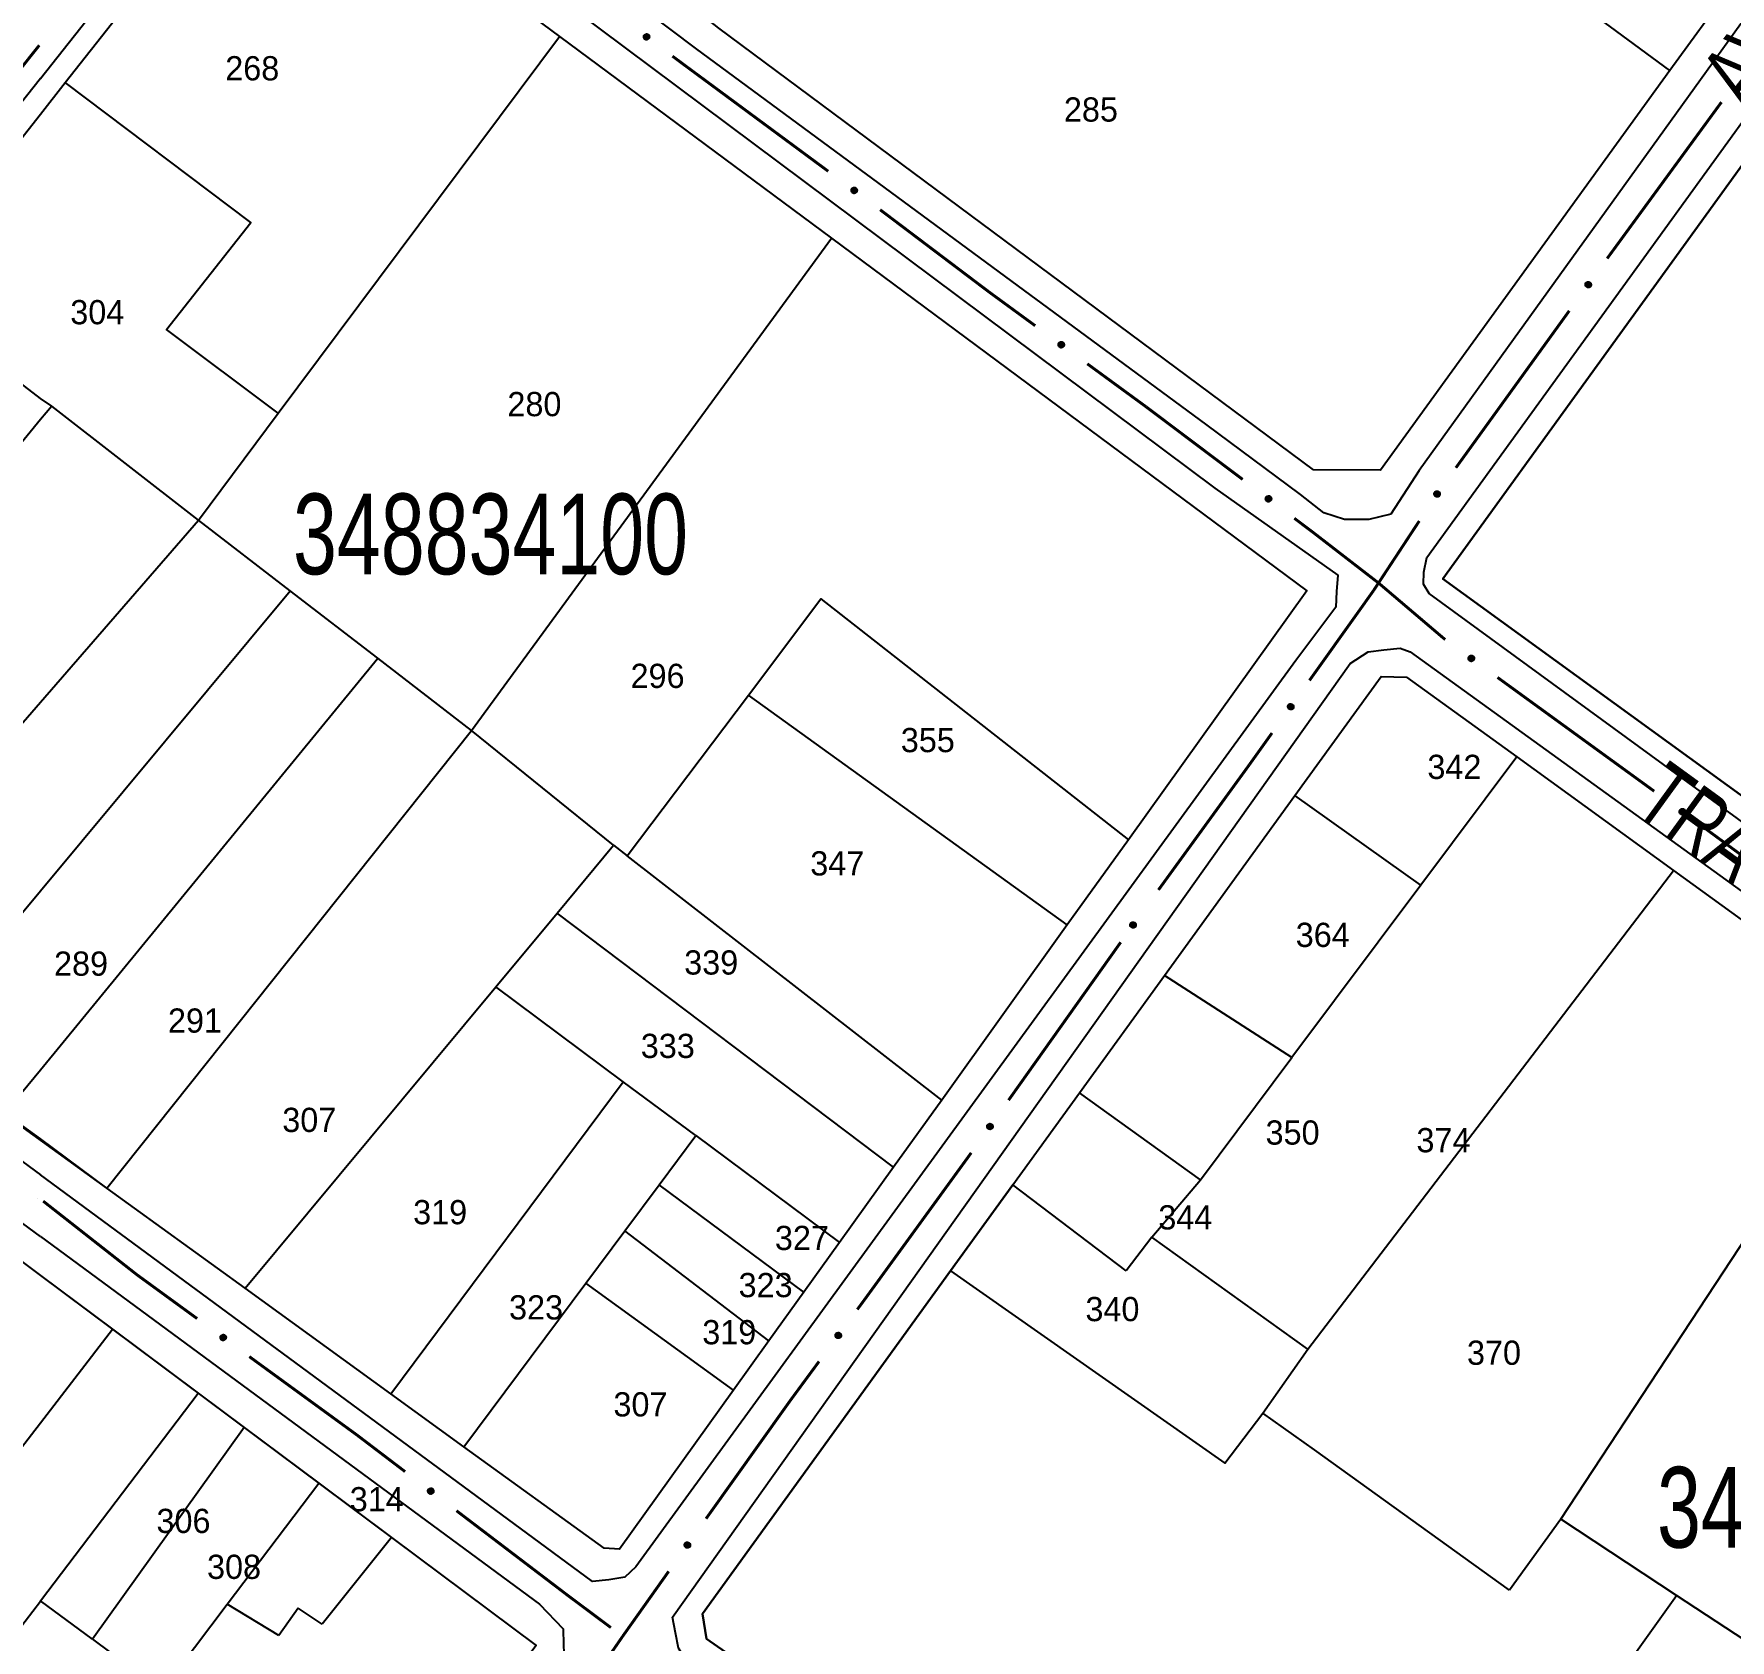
# Model space of a CAD drawing. Extents: x 199577 to 200882, y 4838726 to 4840156.
# Drawn here: x 199999.6 to 200104.7, y 4839317.2 to 4839416.7 of the extents above; entities that cross this region are included whole.
import ezdxf
from ezdxf.enums import TextEntityAlignment as Align

# ---------------------------------------------------------------- set-up
doc = ezdxf.new("R2010")
doc.units = 0
doc.header["$LTSCALE"] = 1.5
doc.header["$MEASUREMENT"] = 0
for name, color, linetype in [('CD_MALHA_LOTES', 7, 'CONTINUOUS'), ('CD_TXT_QUADRA', 2, 'CONTINUOUS'), ('RU-QUADRA', 210, 'CONTINUOUS'), ('SV-EIXO-RUA-PAV', 20, 'CONTINUOUS'), ('SV-RUA-PAVIM', 7, 'CONTINUOUS'), ('SV-TXT-RUA-PAV', 7, 'CONTINUOUS'), ('Th_NmrPorta', 1, 'CONTINUOUS')]:
    doc.layers.add(name, color=color, linetype=linetype)
doc.styles.add('ARIAL', font='ARIAL.SHX')

msp = doc.modelspace()

# ---------------------------------------------------------------- linework, layer by layer
at = {"layer": 'CD_MALHA_LOTES', "linetype": 'Continuous', "flags": 128}
for points in [[(200001.54, 4839413.67), (200014.25, 4839429.81), (200032.17, 4839416.53)], [(200100.96, 4839414.42), (200089.53, 4839422.85)], [(200104.68, 4839419.56), (200100.96, 4839414.42)], [(200014.74, 4839393.18), (200032.17, 4839416.53)], [(200032.17, 4839416.53), (200049.01, 4839404.03)], [(200100.96, 4839414.42), (200083.02, 4839389.66), (200078.88, 4839389.68), (200042.03, 4839417.05)], [(200000, 4839411.71), (200001.54, 4839413.67)], [(200014.74, 4839393.18), (200007.82, 4839398.36), (200013.03, 4839404.99), (200001.54, 4839413.67)], [(199991.36, 4839400.74), (200000, 4839411.71)], [(200106.02, 4839409.36), (200086.89, 4839382.92), (200156.07, 4839332.71)], [(200026.71, 4839373.53), (200049.01, 4839404.03)], [(200049.01, 4839404.03), (200078.47, 4839382.18), (200067.41, 4839366.75)], [(200000, 4839394.09), (199991.36, 4839400.74)], [(200000.7, 4839393.61), (200000, 4839394.09)], [(200000.7, 4839393.61), (200000, 4839392.79)], [(200009.79, 4839386.55), (200000.7, 4839393.61)], [(200009.79, 4839386.55), (200014.74, 4839393.18)], [(200000, 4839392.79), (199996.69, 4839388.74)], [(200000, 4839375.27), (200009.79, 4839386.55)], [(200015.47, 4839382.18), (200009.79, 4839386.55)], [(200000, 4839363.58), (200015.47, 4839382.18)], [(200020.91, 4839378), (200015.47, 4839382.18)], [(200043.87, 4839375.72), (200048.35, 4839381.67), (200067.41, 4839366.75)], [(200000, 4839352.49), (200020.91, 4839378)], [(200026.71, 4839373.53), (200020.91, 4839378)], [(200077.72, 4839369.49), (200083.06, 4839376.87), (200084.64, 4839376.83), (200091.47, 4839371.88)], [(199985.54, 4839358.61), (200000, 4839375.27)], [(200036.36, 4839365.75), (200043.87, 4839375.72)], [(200063.62, 4839361.47), (200043.87, 4839375.72)], [(200004.11, 4839345.16), (200026.71, 4839373.53)], [(200035.51, 4839366.41), (200026.71, 4839373.53)], [(200091.47, 4839371.88), (200085.53, 4839363.94)], [(200091.47, 4839371.88), (200101.18, 4839364.85)], [(200069.64, 4839358.33), (200077.72, 4839369.49)], [(200085.53, 4839363.94), (200077.72, 4839369.49)], [(200032.01, 4839362.2), (200035.51, 4839366.41)], [(200035.51, 4839366.41), (200036.36, 4839365.75)], [(200067.41, 4839366.75), (200063.62, 4839361.47)], [(200055.84, 4839350.62), (200036.36, 4839365.75)], [(200078.52, 4839335.18), (200101.18, 4839364.85)], [(200101.18, 4839364.85), (200114.35, 4839355.31)], [(200085.53, 4839363.94), (200077.54, 4839353.25)], [(199991.98, 4839353.94), (200000, 4839363.58)], [(200028.21, 4839357.63), (200032.01, 4839362.2)], [(200052.86, 4839346.47), (200032.01, 4839362.2)], [(200063.62, 4839361.47), (200055.84, 4839350.62)], [(200012.68, 4839338.96), (200028.21, 4839357.63)], [(200036.11, 4839351.75), (200028.21, 4839357.63)], [(200064.38, 4839351.06), (200069.64, 4839358.33)], [(200077.54, 4839353.25), (200069.64, 4839358.33)], [(200094.19, 4839324.65), (200114.35, 4839355.31)], [(200071.87, 4839345.68), (200077.54, 4839353.25)], [(199997.76, 4839349.76), (200000, 4839352.49)], [(200021.72, 4839332.41), (200036.11, 4839351.75)], [(200040.6, 4839348.42), (200036.11, 4839351.75)], [(200055.84, 4839350.62), (200052.86, 4839346.47)], [(200060.25, 4839345.37), (200064.38, 4839351.06)], [(200071.87, 4839345.68), (200064.38, 4839351.06)], [(200004.11, 4839345.16), (199997.76, 4839349.76)], [(200038.33, 4839345.37), (200040.6, 4839348.42)], [(200040.6, 4839348.42), (200049.5, 4839341.79)], [(200052.86, 4839346.47), (200049.5, 4839341.79)], [(200012.68, 4839338.96), (200004.11, 4839345.16)], [(200036.21, 4839342.52), (200038.33, 4839345.37)], [(200047.3, 4839338.72), (200038.33, 4839345.37)], [(200060.25, 4839345.37), (200056.39, 4839340.04)], [(200067.26, 4839340.05), (200060.25, 4839345.37)], [(200068.86, 4839342.13), (200071.87, 4839345.68)], [(200033.8, 4839339.28), (200036.21, 4839342.52)], [(200045.13, 4839335.7), (200036.21, 4839342.52)], [(200049.5, 4839341.79), (200047.3, 4839338.72)], [(200068.86, 4839342.13), (200067.26, 4839340.05)], [(200078.52, 4839335.18), (200068.86, 4839342.13)], [(199997.77, 4839341.43), (200000, 4839339.76)], [(200000, 4839339.76), (200004.47, 4839336.43)], [(200056.39, 4839340.04), (200041.01, 4839318.78), (200041.26, 4839317.24), (200060.37, 4839303.93)], [(200056.39, 4839340.04), (200073.38, 4839328.12), (200075.74, 4839331.23)], [(200021.72, 4839332.41), (200012.68, 4839338.96)], [(200026.24, 4839329.14), (200033.8, 4839339.28)], [(200042.95, 4839332.65), (200033.8, 4839339.28)], [(200047.3, 4839338.72), (200045.13, 4839335.7)], [(200000, 4839330.63), (200004.47, 4839336.43)], [(200004.47, 4839336.43), (200009.78, 4839332.46)], [(200045.13, 4839335.7), (200042.95, 4839332.65)], [(200075.74, 4839331.23), (200078.52, 4839335.18)], [(200000.013318, 4839319.59754), (200009.78, 4839332.46)], [(200009.78, 4839332.46), (200012.63, 4839330.33)], [(200026.24, 4839329.14), (200021.72, 4839332.41)], [(200042.95, 4839332.65), (200035.88, 4839322.79), (200034.92, 4839322.85), (200026.24, 4839329.14)], [(200078.93, 4839328.94), (200075.74, 4839331.23)], [(199983.16, 4839308.78), (200000, 4839330.63)], [(200012.63, 4839330.33), (200003.22, 4839317.22)], [(200012.63, 4839330.33), (200017.25, 4839326.88)], [(200091.02, 4839320.26), (200078.93, 4839328.94)], [(200011.57, 4839319.38), (200017.25, 4839326.88)], [(200017.25, 4839326.88), (200021.75, 4839323.52)], [(200094.19, 4839324.65), (200091.02, 4839320.26)], [(200101.37, 4839319.93), (200094.19, 4839324.65)], [(200021.75, 4839323.52), (200017.45, 4839318.14)], [(200021.75, 4839323.52), (200030.71, 4839316.83)], [(199998.11, 4839317.1), (200000, 4839319.58)], [(200003.22, 4839317.22), (200000.013318, 4839319.59754)], [(200080.12, 4839290.18), (200101.37, 4839319.93)], [(200108.07, 4839315.53), (200101.37, 4839319.93)], [(200007.52, 4839314.02), (200011.57, 4839319.38)], [(200014.78, 4839317.44), (200011.57, 4839319.38)], [(200015.96, 4839319.14), (200014.78, 4839317.44)], [(200017.45, 4839318.14), (200015.96, 4839319.14)], [(200003.22, 4839317.22), (200007.52, 4839314.02)]]:
    msp.add_lwpolyline(points, dxfattribs=at)
at = {"layer": 'CD_MALHA_LOTES', "linetype": 'Continuous'}
msp.add_lwpolyline([(200000, 4839319.58), (200000.013318, 4839319.59754)], dxfattribs=at)
at = {"layer": 'RU-QUADRA', "linetype": 'Continuous', "flags": 128}
for points in [[(200019.82, 4839434.53), (200039.23, 4839459.92), (200059.47, 4839486.59), (200070.9, 4839477.96), (200081.94, 4839469.46), (200086.06, 4839466.82), (200093.82, 4839461.12), (200100.61, 4839456.12), (200109.57, 4839449.54), (200115.17, 4839445.42), (200119.38, 4839442.33), (200119.69, 4839440.29), (200117.01, 4839436.59), (200113.96, 4839432.38), (200111.33, 4839428.75), (200107.84, 4839423.93), (200104.68, 4839419.56), (200100.96, 4839414.42), (200083.02, 4839389.66), (200078.88, 4839389.68), (200042.03, 4839417.05)], [(200000, 4839348.21), (199969.61, 4839370.15), (199969.46, 4839372.91), (200000, 4839411.71), (200001.54, 4839413.67), (200014.25, 4839429.81), (200032.17, 4839416.53), (200049.01, 4839404.03), (200078.47, 4839382.18), (200067.41, 4839366.75), (200063.62, 4839361.47), (200055.84, 4839350.62), (200052.86, 4839346.47), (200049.5, 4839341.79), (200047.3, 4839338.72), (200045.13, 4839335.7), (200042.95, 4839332.65), (200035.88, 4839322.79), (200034.92, 4839322.85), (200026.24, 4839329.14), (200021.72, 4839332.41), (200012.68, 4839338.96), (200004.11, 4839345.16)]]:
    msp.add_lwpolyline(points, close=True, dxfattribs=at)
for points in [[(200156.07, 4839332.71), (200086.89, 4839382.92), (200106.02, 4839409.36)], [(200104.93, 4839272.9), (200101.04, 4839275.61), (200090.68, 4839282.82), (200086.59, 4839285.68), (200080.12, 4839290.18), (200073.71, 4839294.65), (200060.37, 4839303.93), (200041.26, 4839317.24), (200041.01, 4839318.78), (200056.39, 4839340.04), (200060.25, 4839345.37), (200064.38, 4839351.06), (200069.64, 4839358.33), (200077.72, 4839369.49), (200083.06, 4839376.87), (200084.64, 4839376.83), (200091.47, 4839371.88), (200101.18, 4839364.85), (200114.35, 4839355.31)], [(199997.77, 4839341.43), (200000, 4839339.76), (200030.71, 4839316.83), (200000, 4839276.29), (199999.35, 4839275.44)]]:
    msp.add_lwpolyline(points, dxfattribs=at)
at = {"layer": 'SV-EIXO-RUA-PAV'}
for points in [[(200037.503961, 4839416.671139), (200037.552239, 4839416.678964), (200037.595332, 4839416.675818), (200037.630519, 4839416.662849), (200037.658624, 4839416.643281), (200037.685122, 4839416.620024), (200037.706664, 4839416.590681), (200037.72336, 4839416.552818), (200037.73155, 4839416.504444), (200037.725426, 4839416.460511), (200037.714557, 4839416.425334), (200037.69584, 4839416.394853), (200037.672815, 4839416.36949), (200037.641596, 4839416.348121), (200037.60306, 4839416.331576), (200037.554218, 4839416.324518), (200037.511992, 4839416.327892), (200037.478287, 4839416.34133), (200037.447763, 4839416.360341), (200037.420995, 4839416.384409), (200037.400015, 4839416.413334), (200037.383427, 4839416.452164), (200037.377099, 4839416.500463), (200037.379983, 4839416.542617), (200037.392944, 4839416.576501), (200037.412337, 4839416.606131), (200037.435341, 4839416.632992), (200037.463935, 4839416.655875), (200037.503961, 4839416.671139)], [(200050.368112, 4839407.157776), (200050.41637, 4839407.165728), (200050.459471, 4839407.162695), (200050.494692, 4839407.149819), (200050.522848, 4839407.130325), (200050.549407, 4839407.107137), (200050.571026, 4839407.077851), (200050.587821, 4839407.040032), (200050.596138, 4839406.991679), (200050.590129, 4839406.94773), (200050.579353, 4839406.912525), (200050.560716, 4839406.881995), (200050.537758, 4839406.856572), (200050.506595, 4839406.835121), (200050.468103, 4839406.818475), (200050.41928, 4839406.811288), (200050.377045, 4839406.814552), (200050.343305, 4839406.827901), (200050.312731, 4839406.846831), (200050.2859, 4839406.870829), (200050.264844, 4839406.899699), (200050.248154, 4839406.938485), (200050.241699, 4839406.986767), (200050.244473, 4839407.028929), (200050.257345, 4839407.062847), (200050.27666, 4839407.092528), (200050.299593, 4839407.119449), (200050.328127, 4839407.142407), (200050.368112, 4839407.157776)], [(200096.065161, 4839401.201325), (200096.073636, 4839401.153156), (200096.07107, 4839401.110025), (200096.058576, 4839401.074667), (200096.039388, 4839401.046301), (200096.01649, 4839401.019492), (200095.98744, 4839400.997557), (200095.949805, 4839400.980353), (200095.901545, 4839400.971513), (200095.857534, 4839400.977045), (200095.822214, 4839400.98744), (200095.791484, 4839401.005745), (200095.765813, 4839401.028426), (200095.744026, 4839401.059355), (200095.726964, 4839401.097664), (200095.719249, 4839401.146407), (200095.722054, 4839401.188674), (200095.735037, 4839401.222557), (200095.753635, 4839401.253334), (200095.777341, 4839401.280424), (200095.805981, 4839401.301791), (200095.844584, 4839401.318901), (200095.892793, 4839401.325878), (200095.934982, 4839401.323561), (200095.969038, 4839401.311057), (200095.998927, 4839401.292065), (200096.026095, 4839401.269425), (200096.04936, 4839401.241141), (200096.065161, 4839401.201325)], [(200063.19504, 4839397.595382), (200063.243258, 4839397.60357), (200063.286373, 4839397.600747), (200063.321656, 4839397.588043), (200063.349907, 4839397.568686), (200063.376579, 4839397.545628), (200063.398341, 4839397.516448), (200063.41532, 4839397.478711), (200063.423873, 4839397.4304), (200063.418078, 4839397.386422), (200063.407474, 4839397.351165), (200063.388986, 4839397.320544), (200063.366152, 4839397.295009), (200063.335094, 4839397.273407), (200063.296684, 4839397.256573), (200063.247896, 4839397.249148), (200063.205646, 4839397.252206), (200063.171841, 4839397.265391), (200063.141175, 4839397.284172), (200063.114227, 4839397.308038), (200063.093031, 4839397.336805), (200063.076152, 4839397.375509), (200063.069462, 4839397.42376), (200063.07203, 4839397.465934), (200063.084736, 4839397.499915), (200063.103906, 4839397.529689), (200063.126708, 4839397.556722), (200063.15513, 4839397.579819), (200063.19504, 4839397.595382)], [(200076.036472, 4839388.048975), (200076.084797, 4839388.05651), (200076.12787, 4839388.053104), (200076.162978, 4839388.039923), (200076.190964, 4839388.020186), (200076.217322, 4839387.996769), (200076.238687, 4839387.967297), (200076.255154, 4839387.929334), (200076.263052, 4839387.880911), (200076.256663, 4839387.837016), (200076.245582, 4839387.801906), (200076.226682, 4839387.771538), (200076.203505, 4839387.746314), (200076.172157, 4839387.725134), (200076.133523, 4839387.708822), (200076.084639, 4839387.702058), (200076.042434, 4839387.705686), (200076.008811, 4839387.719327), (200075.978402, 4839387.738522), (200075.951779, 4839387.762751), (200075.930974, 4839387.791802), (200075.91462, 4839387.830731), (200075.908583, 4839387.879067), (200075.911722, 4839387.921203), (200075.924887, 4839387.955008), (200075.944458, 4839387.984521), (200075.967624, 4839388.011243), (200075.996355, 4839388.033953), (200076.036472, 4839388.048975)], [(200086.698677, 4839388.235351), (200086.709257, 4839388.1876), (200086.708586, 4839388.144398), (200086.697656, 4839388.108526), (200086.679731, 4839388.079345), (200086.658031, 4839388.051558), (200086.629971, 4839388.028369), (200086.593128, 4839388.00953), (200086.545302, 4839387.99858), (200086.50109, 4839388.002176), (200086.465348, 4839388.011011), (200086.433845, 4839388.02795), (200086.407203, 4839388.049483), (200086.38408, 4839388.079426), (200086.365354, 4839388.11695), (200086.355507, 4839388.165307), (200086.356455, 4839388.207657), (200086.367939, 4839388.242076), (200086.385169, 4839388.27364), (200086.407663, 4839388.301744), (200086.435338, 4839388.324348), (200086.473152, 4839388.343134), (200086.52101, 4839388.352221), (200086.563259, 4839388.351757), (200086.597831, 4839388.34076), (200086.628524, 4839388.323097), (200086.65666, 4839388.301671), (200086.681144, 4839388.274435), (200086.698677, 4839388.235351)], [(200088.602955, 4839378.158461), (200088.651146, 4839378.166807), (200088.69427, 4839378.164126), (200088.729595, 4839378.151538), (200088.757909, 4839378.132274), (200088.784657, 4839378.109304), (200088.806514, 4839378.080196), (200088.823618, 4839378.042516), (200088.83233, 4839377.994232), (200088.82668, 4839377.950236), (200088.816191, 4839377.914944), (200088.797804, 4839377.884262), (200088.775055, 4839377.858652), (200088.744068, 4839377.836948), (200088.705713, 4839377.819988), (200088.65695, 4839377.812403), (200088.61469, 4839377.815321), (200088.580842, 4839377.828394), (200088.550115, 4839377.847075), (200088.523089, 4839377.870852), (200088.501797, 4839377.899549), (200088.484791, 4839377.938198), (200088.477942, 4839377.986426), (200088.480372, 4839378.028608), (200088.492966, 4839378.062631), (200088.512038, 4839378.092468), (200088.534751, 4839378.119576), (200088.563096, 4839378.142766), (200088.602955, 4839378.158461)], [(200077.636307, 4839375.047644), (200077.645069, 4839374.999526), (200077.642759, 4839374.95638), (200077.630475, 4839374.920949), (200077.611457, 4839374.892469), (200077.588718, 4839374.865525), (200077.559799, 4839374.843417), (200077.522267, 4839374.82599), (200077.47406, 4839374.816863), (200077.430017, 4839374.822133), (200077.394636, 4839374.832318), (200077.363797, 4839374.850439), (200077.337992, 4839374.872968), (200077.316022, 4839374.903766), (200077.298732, 4839374.941974), (200077.290727, 4839374.990669), (200077.293281, 4839375.032953), (200077.306063, 4839375.066912), (200077.324477, 4839375.0978), (200077.348022, 4839375.12503), (200077.376534, 4839375.146567), (200077.415034, 4839375.163906), (200077.463202, 4839375.17117), (200077.505404, 4839375.169104), (200077.539533, 4839375.156803), (200077.569534, 4839375.137989), (200077.596836, 4839375.11551), (200077.62027, 4839375.087366), (200077.636307, 4839375.047644)], [(200101.679564, 4839368.663833), (200101.727808, 4839368.671862), (200101.770914, 4839368.668898), (200101.806155, 4839368.656077), (200101.834342, 4839368.636628), (200101.860938, 4839368.613482), (200101.882604, 4839368.584231), (200101.899459, 4839368.546439), (200101.907853, 4839368.498099), (200101.901914, 4839368.454141), (200101.891193, 4839368.418918), (200101.872605, 4839368.388359), (200101.849687, 4839368.362899), (200101.818558, 4839368.341399), (200101.780093, 4839368.324692), (200101.731281, 4839368.317427), (200101.689041, 4839368.320624), (200101.65528, 4839368.333919), (200101.624676, 4839368.352801), (200101.597807, 4839368.376757), (200101.576705, 4839368.405593), (200101.559953, 4839368.444352), (200101.553422, 4839368.492624), (200101.556129, 4839368.53479), (200101.568947, 4839368.568729), (200101.588215, 4839368.59844), (200101.611105, 4839368.625398), (200101.639603, 4839368.648401), (200101.679564, 4839368.663833)], [(200067.862941, 4839361.523415), (200067.871798, 4839361.475315), (200067.869574, 4839361.432164), (200067.857361, 4839361.396708), (200067.838398, 4839361.368191), (200067.815713, 4839361.341202), (200067.786838, 4839361.319037), (200067.749341, 4839361.301535), (200067.701152, 4839361.292312), (200067.657099, 4839361.297496), (200067.621697, 4839361.30761), (200067.590823, 4839361.32567), (200067.564973, 4839361.348147), (200067.542942, 4839361.378902), (200067.525576, 4839361.417075), (200067.517475, 4839361.465755), (200067.519945, 4839361.508044), (200067.532659, 4839361.542028), (200067.551013, 4839361.572952), (200067.574503, 4839361.600229), (200067.602972, 4839361.621823), (200067.641438, 4839361.639238), (200067.689591, 4839361.646597), (200067.731797, 4839361.644615), (200067.765951, 4839361.632382), (200067.795989, 4839361.613627), (200067.823336, 4839361.591203), (200067.846825, 4839361.563105), (200067.862941, 4839361.523415)], [(200058.996672, 4839349.03755), (200059.005529, 4839348.98945), (200059.003305, 4839348.9463), (200058.991092, 4839348.910844), (200058.972129, 4839348.882327), (200058.949444, 4839348.855337), (200058.920569, 4839348.833172), (200058.883072, 4839348.815671), (200058.834883, 4839348.806447), (200058.79083, 4839348.811631), (200058.755428, 4839348.821745), (200058.724554, 4839348.839806), (200058.698704, 4839348.862283), (200058.676673, 4839348.893038), (200058.659307, 4839348.931211), (200058.651206, 4839348.97989), (200058.653676, 4839349.022179), (200058.66639, 4839349.056163), (200058.684744, 4839349.087087), (200058.708234, 4839349.114364), (200058.736703, 4839349.135958), (200058.775169, 4839349.153373), (200058.823322, 4839349.160733), (200058.865528, 4839349.15875), (200058.899682, 4839349.146517), (200058.92972, 4839349.127762), (200058.957067, 4839349.105338), (200058.980556, 4839349.07724), (200058.996672, 4839349.03755)], [(200011.273279, 4839336.077117), (200011.321482, 4839336.085388), (200011.364603, 4839336.08264), (200011.399907, 4839336.069997), (200011.428192, 4839336.05069), (200011.454904, 4839336.027678), (200011.476716, 4839335.998536), (200011.493761, 4839335.960829), (200011.502398, 4839335.912532), (200011.49668, 4839335.868545), (200011.486137, 4839335.833269), (200011.467702, 4839335.802616), (200011.444913, 4839335.777041), (200011.413892, 4839335.755385), (200011.375511, 4839335.738485), (200011.326737, 4839335.730975), (200011.284481, 4839335.733959), (200011.250654, 4839335.747085), (200011.219955, 4839335.765813), (200011.192966, 4839335.789633), (200011.171719, 4839335.818363), (200011.154773, 4839335.857037), (200011.147999, 4839335.905276), (200011.150494, 4839335.947454), (200011.163141, 4839335.981457), (200011.18226, 4839336.011265), (200011.205014, 4839336.038338), (200011.233396, 4839336.061484), (200011.273279, 4839336.077117)], [(200049.599499, 4839336.085828), (200049.607533, 4839336.037584), (200049.604573, 4839335.994478), (200049.591757, 4839335.959235), (200049.572311, 4839335.931046), (200049.549168, 4839335.904447), (200049.519919, 4839335.882778), (200049.482129, 4839335.865919), (200049.43379, 4839335.857519), (200049.389831, 4839335.863454), (200049.354608, 4839335.87417), (200049.324046, 4839335.892755), (200049.298584, 4839335.91567), (200049.27708, 4839335.946796), (200049.260368, 4839335.98526), (200049.253099, 4839336.034071), (200049.25629, 4839336.076311), (200049.269582, 4839336.110074), (200049.28846, 4839336.14068), (200049.312413, 4839336.167552), (200049.341247, 4839336.188657), (200049.380004, 4839336.205413), (200049.428275, 4839336.21195), (200049.470441, 4839336.209248), (200049.504381, 4839336.196434), (200049.534095, 4839336.177169), (200049.561055, 4839336.154282), (200049.584062, 4839336.125787), (200049.599499, 4839336.085828)], [(200024.137525, 4839326.560852), (200024.18589, 4839326.568118), (200024.228944, 4839326.564473), (200024.263978, 4839326.551097), (200024.291854, 4839326.531205), (200024.318081, 4839326.507642), (200024.339282, 4839326.478052), (200024.355538, 4839326.439998), (200024.363167, 4839326.391532), (200024.356534, 4839326.347673), (200024.345258, 4839326.312624), (200024.326189, 4839326.282362), (200024.302872, 4839326.257267), (200024.271407, 4839326.236262), (200024.232683, 4839326.220165), (200024.183762, 4839326.213672), (200024.141578, 4839326.217536), (200024.108031, 4839326.231363), (200024.077729, 4839326.250726), (200024.051242, 4839326.275103), (200024.030598, 4839326.304269), (200024.014461, 4839326.343289), (200024.008693, 4839326.391658), (200024.012066, 4839326.433775), (200024.025419, 4839326.467507), (200024.045154, 4839326.496911), (200024.068467, 4839326.523503), (200024.097325, 4839326.546053), (200024.137525, 4839326.560852)], [(200040.254003, 4839323.101805), (200040.262899, 4839323.053712), (200040.26071, 4839323.01056), (200040.248525, 4839322.975094), (200040.229585, 4839322.946562), (200040.206922, 4839322.919554), (200040.178065, 4839322.897366), (200040.140581, 4839322.879834), (200040.092401, 4839322.870572), (200040.048343, 4839322.87572), (200040.012933, 4839322.885806), (200039.982044, 4839322.903842), (200039.956177, 4839322.926298), (200039.93412, 4839322.957035), (200039.916724, 4839322.995194), (200039.908583, 4839323.043867), (200039.91102, 4839323.086158), (200039.923706, 4839323.120152), (200039.942035, 4839323.151091), (200039.965503, 4839323.178387), (200039.993955, 4839323.200004), (200040.032407, 4839323.217449), (200040.080554, 4839323.224848), (200040.122762, 4839323.222899), (200040.156925, 4839323.210694), (200040.186979, 4839323.191963), (200040.214343, 4839323.169561), (200040.237855, 4839323.141482), (200040.254003, 4839323.101805)]]:
    msp.add_lwpolyline(points, close=True, dxfattribs=at)
for points in [[(200037.377099, 4839416.500463), (200037.641596, 4839416.348121)], [(200037.379686, 4839416.519441), (200037.652783, 4839416.360784)], [(200037.379983, 4839416.542617), (200037.672815, 4839416.36949)], [(200037.383427, 4839416.452164), (200037.60306, 4839416.331576)], [(200037.384257, 4839416.475252), (200037.619579, 4839416.341253)], [(200037.388791, 4839416.556872), (200037.681606, 4839416.383568)], [(200037.392944, 4839416.576501), (200037.69584, 4839416.394853)], [(200037.39756, 4839416.431375), (200037.572134, 4839416.3323)], [(200037.400015, 4839416.413334), (200037.554218, 4839416.324518)], [(200037.404469, 4839416.589421), (200037.702228, 4839416.409044)], [(200037.412337, 4839416.606131), (200037.714557, 4839416.425334)], [(200037.414368, 4839416.396794), (200037.527663, 4839416.329638)], [(200037.420995, 4839416.384409), (200037.511992, 4839416.327892)], [(200037.427533, 4839416.618183), (200037.717061, 4839416.44732)], [(200037.435341, 4839416.632992), (200037.725426, 4839416.460511)], [(200037.453351, 4839416.6415), (200037.725071, 4839416.485564)], [(200037.463935, 4839416.655875), (200037.73155, 4839416.504444)], [(200037.483551, 4839416.661562), (200037.723504, 4839416.529222)], [(200037.503961, 4839416.671139), (200037.72336, 4839416.552818)], [(200037.530432, 4839416.674333), (200037.708824, 4839416.575821)], [(200037.552239, 4839416.678964), (200037.706664, 4839416.590681)], [(200037.576812, 4839416.677277), (200037.688198, 4839416.609839)], [(200037.595332, 4839416.675818), (200037.685122, 4839416.620024)], [(200050.241699, 4839406.986767), (200050.506595, 4839406.835121)], [(200050.244236, 4839407.005753), (200050.517749, 4839406.847813)], [(200050.244473, 4839407.028929), (200050.537758, 4839406.856572)], [(200050.248154, 4839406.938485), (200050.468103, 4839406.818475)], [(200050.248924, 4839406.961575), (200050.484596, 4839406.828195)], [(200050.253243, 4839407.043207), (200050.546512, 4839406.870673)], [(200050.257345, 4839407.062847), (200050.560716, 4839406.881995)], [(200050.262342, 4839406.917734), (200050.437175, 4839406.819118)], [(200050.264844, 4839406.899699), (200050.41928, 4839406.811288)], [(200050.268835, 4839407.075797), (200050.567068, 4839406.896203)], [(200050.27666, 4839407.092528), (200050.579353, 4839406.912525)], [(200050.27924, 4839406.883197), (200050.392711, 4839406.816339)], [(200050.2859, 4839406.870829), (200050.377045, 4839406.814552)], [(200050.291824, 4839407.104619), (200050.581799, 4839406.934518)], [(200050.299593, 4839407.119449), (200050.590129, 4839406.94773)], [(200050.31758, 4839407.128004), (200050.589709, 4839406.972783)], [(200050.328127, 4839407.142407), (200050.596138, 4839406.991679)], [(200050.347727, 4839407.148145), (200050.588027, 4839407.016437)], [(200050.368112, 4839407.157776), (200050.587821, 4839407.040032)], [(200050.394575, 4839407.161039), (200050.573225, 4839407.062997)], [(200050.41637, 4839407.165728), (200050.571026, 4839407.077851)], [(200050.440947, 4839407.164105), (200050.55251, 4839407.09696)], [(200050.459471, 4839407.162695), (200050.549407, 4839407.107137)], [(200095.805981, 4839401.301791), (200095.719249, 4839401.146407)], [(200095.777341, 4839401.280424), (200095.722054, 4839401.188674)], [(200095.789636, 4839401.287217), (200095.724011, 4839401.173028)], [(200095.844584, 4839401.318901), (200095.726964, 4839401.097664)], [(200095.823987, 4839401.304489), (200095.727271, 4839401.128597)], [(200095.867681, 4839401.318381), (200095.736862, 4839401.081277)], [(200095.892793, 4839401.325878), (200095.744026, 4839401.059355)], [(200095.911805, 4839401.323547), (200095.756838, 4839401.048339)], [(200095.934982, 4839401.323561), (200095.765813, 4839401.028426)], [(200095.949355, 4839401.314946), (200095.780008, 4839401.019826)], [(200095.969038, 4839401.311057), (200095.791484, 4839401.005745)], [(200095.982112, 4839401.299708), (200095.80576, 4839400.999547)], [(200095.998927, 4839401.292065), (200095.822214, 4839400.98744)], [(200096.011182, 4839401.277033), (200095.844232, 4839400.985232)], [(200096.026095, 4839401.269425), (200095.857534, 4839400.977045)], [(200096.034844, 4839401.251531), (200095.88258, 4839400.977737)], [(200096.04936, 4839401.241141), (200095.901545, 4839400.971513)], [(200096.055311, 4839401.221604), (200095.926213, 4839400.979892)], [(200096.065161, 4839401.201325), (200095.949805, 4839400.980353)], [(200096.068712, 4839401.1749), (200095.97261, 4839400.995198)], [(200096.073636, 4839401.153156), (200095.98744, 4839400.997557)], [(200096.07228, 4839401.128563), (200096.006347, 4839401.016279)], [(200096.07107, 4839401.110025), (200096.01649, 4839401.019492)], [(200063.069462, 4839397.42376), (200063.335094, 4839397.273407)], [(200063.071906, 4839397.442757), (200063.346186, 4839397.286153)], [(200063.07203, 4839397.465934), (200063.366152, 4839397.295009)], [(200063.076152, 4839397.375509), (200063.296684, 4839397.256573)], [(200063.076809, 4839397.398603), (200063.313129, 4839397.266374)], [(200063.080731, 4839397.480255), (200063.374837, 4839397.309153)], [(200063.084736, 4839397.499915), (200063.388986, 4839397.320544)], [(200063.090441, 4839397.354827), (200063.265753, 4839397.257065)], [(200063.093031, 4839397.336805), (200063.247896, 4839397.249148)], [(200063.096164, 4839397.51292), (200063.395268, 4839397.334783)], [(200063.103906, 4839397.529689), (200063.407474, 4839397.351165)], [(200063.119011, 4839397.541855), (200063.409813, 4839397.373169)], [(200063.126708, 4839397.556722), (200063.418078, 4839397.386422)], [(200063.144654, 4839397.565365), (200063.417536, 4839397.411472)], [(200063.15513, 4839397.579819), (200063.423873, 4839397.4304)], [(200063.174702, 4839397.585653), (200063.415641, 4839397.455117)], [(200063.19504, 4839397.595382), (200063.41532, 4839397.478711)], [(200063.221486, 4839397.598775), (200063.400612, 4839397.501605)], [(200063.243258, 4839397.60357), (200063.398341, 4839397.516448)], [(200063.267843, 4839397.602067), (200063.379732, 4839397.535467)], [(200063.286373, 4839397.600747), (200063.376579, 4839397.545628)], [(200063.107507, 4839397.320373), (200063.221303, 4839397.254069)], [(200063.114227, 4839397.308038), (200063.205646, 4839397.252206)], [(200075.908583, 4839387.879067), (200076.172157, 4839387.725134)], [(200075.911285, 4839387.89803), (200076.183421, 4839387.737729)], [(200075.911722, 4839387.921203), (200076.203505, 4839387.746314)], [(200075.920616, 4839387.935405), (200076.21238, 4839387.760339)], [(200075.924887, 4839387.955008), (200076.226682, 4839387.771538)], [(200075.936489, 4839387.967858), (200076.233156, 4839387.785691)], [(200075.944458, 4839387.984521), (200076.245582, 4839387.801906)], [(200075.959726, 4839387.996481), (200076.248219, 4839387.823876)], [(200075.967624, 4839388.011243), (200076.256663, 4839387.837016)], [(200075.985684, 4839388.019642), (200076.256459, 4839387.862071)], [(200075.996355, 4839388.033953), (200076.263052, 4839387.880911)], [(200076.016005, 4839388.039521), (200076.255156, 4839387.905738)], [(200076.036472, 4839388.048975), (200076.255154, 4839387.929334)], [(200076.062962, 4839388.05201), (200076.240757, 4839387.952425)], [(200076.084797, 4839388.05651), (200076.238687, 4839387.967297)], [(200076.109359, 4839388.054674), (200076.220336, 4839387.986566)], [(200076.12787, 4839388.053104), (200076.217322, 4839387.996769)], [(200086.435338, 4839388.324348), (200086.355507, 4839388.165307)], [(200086.407663, 4839388.301744), (200086.356455, 4839388.207657)], [(200086.419647, 4839388.30907), (200086.359096, 4839388.192112)], [(200086.453208, 4839388.327832), (200086.364304, 4839388.147866)], [(200086.473152, 4839388.343134), (200086.365354, 4839388.11695)], [(200086.49625, 4839388.343629), (200086.375961, 4839388.101013)], [(200086.52101, 4839388.352221), (200086.38408, 4839388.079426)], [(200086.540105, 4839388.350726), (200086.397363, 4839388.068983)], [(200086.563259, 4839388.351757), (200086.407203, 4839388.049483)], [(200086.577996, 4839388.343781), (200086.421763, 4839388.041514)], [(200086.597831, 4839388.34076), (200086.433845, 4839388.02795)], [(200086.61139, 4839388.329995), (200086.448379, 4839388.022385)], [(200086.628524, 4839388.323097), (200086.465348, 4839388.011011)], [(200086.641427, 4839388.308617), (200086.487442, 4839388.009771)], [(200086.65666, 4839388.301671), (200086.50109, 4839388.002176)], [(200086.666185, 4839388.284178), (200086.526082, 4839388.003967)], [(200086.681144, 4839388.274435), (200086.545302, 4839387.99858)], [(200086.687946, 4839388.255178), (200086.569579, 4839388.008034)], [(200086.698677, 4839388.235351), (200086.593128, 4839388.00953)], [(200086.703383, 4839388.209107), (200086.61526, 4839388.025361)], [(200086.709257, 4839388.1876), (200086.629971, 4839388.028369)], [(200086.708981, 4839388.162971), (200086.648039, 4839388.047902)], [(200086.708586, 4839388.144398), (200086.658031, 4839388.051558)], [(200075.91462, 4839387.830731), (200076.133523, 4839387.708822)], [(200075.91559, 4839387.853813), (200076.150099, 4839387.718399)], [(200075.928628, 4839387.809857), (200076.102602, 4839387.709732)], [(200075.930974, 4839387.791802), (200076.084639, 4839387.702058)], [(200075.945227, 4839387.775175), (200076.058115, 4839387.707338)], [(200075.951779, 4839387.762751), (200076.042434, 4839387.705686)], [(200088.477942, 4839377.986426), (200088.744068, 4839377.836948)], [(200088.480324, 4839378.005431), (200088.755118, 4839377.84973)], [(200088.480372, 4839378.028608), (200088.775055, 4839377.858652)], [(200088.484791, 4839377.938198), (200088.705713, 4839377.819988)], [(200088.485372, 4839377.961293), (200088.722126, 4839377.829843)], [(200088.489025, 4839378.042958), (200088.783693, 4839377.872825)], [(200088.492966, 4839378.062631), (200088.797804, 4839377.884262)], [(200088.499148, 4839377.917563), (200088.674781, 4839377.820378)], [(200088.501797, 4839377.899549), (200088.65695, 4839377.812403)], [(200088.504351, 4839378.075674), (200088.80404, 4839377.898522)], [(200088.512038, 4839378.092468), (200088.816191, 4839377.914944)], [(200088.516328, 4839377.883165), (200088.630341, 4839377.817236)], [(200088.523089, 4839377.870852), (200088.61469, 4839377.815321)], [(200088.527103, 4839378.104683), (200088.818458, 4839377.936956)], [(200088.534751, 4839378.119576), (200088.82668, 4839377.950236)], [(200088.552668, 4839378.128277), (200088.826055, 4839377.975284)], [(200088.563096, 4839378.142766), (200088.83233, 4839377.994232)], [(200088.582649, 4839378.148664), (200088.824017, 4839378.018922)], [(200088.602955, 4839378.158461), (200088.823618, 4839378.042516)], [(200088.629389, 4839378.161941), (200088.808835, 4839378.06536)], [(200088.651146, 4839378.166807), (200088.806514, 4839378.080196)], [(200088.675736, 4839378.165385), (200088.787843, 4839378.099154)], [(200088.69427, 4839378.164126), (200088.784657, 4839378.109304)], [(200077.376534, 4839375.146567), (200077.290727, 4839374.990669)], [(200077.348022, 4839375.12503), (200077.293281, 4839375.032953)], [(200077.360276, 4839375.131896), (200077.295331, 4839375.017319)], [(200077.415034, 4839375.163906), (200077.298732, 4839374.941974)], [(200077.394524, 4839375.149371), (200077.298856, 4839374.972908)], [(200077.438134, 4839375.163523), (200077.308728, 4839374.925646)], [(200077.463202, 4839375.17117), (200077.316022, 4839374.903766)], [(200077.482227, 4839375.168951), (200077.328899, 4839374.892827)], [(200077.505404, 4839375.169104), (200077.337992, 4839374.872968)], [(200077.519827, 4839375.160574), (200077.352239, 4839374.864452)], [(200077.539533, 4839375.156803), (200077.363797, 4839374.850439)], [(200077.552674, 4839375.145531), (200077.37811, 4839374.844327)], [(200077.569534, 4839375.137989), (200077.394636, 4839374.832318)], [(200077.581878, 4839375.12303), (200077.416667, 4839374.83024)], [(200077.596836, 4839375.11551), (200077.430017, 4839374.822133)], [(200077.605692, 4839375.097669), (200077.455059, 4839374.822974)], [(200077.62027, 4839375.087366), (200077.47406, 4839374.816863)], [(200077.626336, 4839375.067864), (200077.498678, 4839374.825388)], [(200077.636307, 4839375.047644), (200077.522267, 4839374.82599)], [(200077.640015, 4839375.02124), (200077.544984, 4839374.84097)], [(200077.645069, 4839374.999526), (200077.559799, 4839374.843417)], [(200077.643858, 4839374.974925), (200077.578595, 4839374.862252)], [(200077.642759, 4839374.95638), (200077.588718, 4839374.865525)], [(200101.553422, 4839368.492624), (200101.818558, 4839368.341399)], [(200101.555929, 4839368.511614), (200101.829692, 4839368.354108)], [(200101.556129, 4839368.53479), (200101.849687, 4839368.362899)], [(200101.559953, 4839368.444352), (200101.780093, 4839368.324692)], [(200101.560687, 4839368.467444), (200101.796571, 4839368.334438)], [(200101.564877, 4839368.549082), (200101.858419, 4839368.377014)], [(200101.568947, 4839368.568729), (200101.872605, 4839368.388359)], [(200101.574174, 4839368.423624), (200101.749164, 4839368.325285)], [(200101.576705, 4839368.405593), (200101.731281, 4839368.317427)], [(200101.580417, 4839368.581697), (200101.878934, 4839368.402577)], [(200101.588215, 4839368.59844), (200101.891193, 4839368.418918)], [(200101.591127, 4839368.389113), (200101.704704, 4839368.322435)], [(200101.597807, 4839368.376757), (200101.689041, 4839368.320624)], [(200101.603359, 4839368.610556), (200101.893605, 4839368.440915)], [(200101.611105, 4839368.625398), (200101.901914, 4839368.454141)], [(200101.629079, 4839368.633981), (200101.901454, 4839368.479192)], [(200101.639603, 4839368.648401), (200101.907853, 4839368.498099)], [(200101.659194, 4839368.65417), (200101.899703, 4839368.522843)], [(200101.679564, 4839368.663833), (200101.899459, 4839368.546439)], [(200101.706021, 4839368.667139), (200101.884826, 4839368.56938)], [(200101.727808, 4839368.671862), (200101.882604, 4839368.584231)], [(200101.752388, 4839368.670278), (200101.864058, 4839368.603311)], [(200101.770914, 4839368.668898), (200101.860938, 4839368.613482)], [(200067.602972, 4839361.621823), (200067.517475, 4839361.465755)], [(200067.574503, 4839361.600229), (200067.519945, 4839361.508044)], [(200067.586743, 4839361.607119), (200067.522026, 4839361.492414)], [(200067.641438, 4839361.639238), (200067.525576, 4839361.417075)], [(200067.620957, 4839361.624663), (200067.525639, 4839361.448009)], [(200067.664539, 4839361.638901), (200067.535604, 4839361.400767)], [(200067.689591, 4839361.646597), (200067.542942, 4839361.378902)], [(200067.708621, 4839361.644417), (200067.55584, 4839361.367988)], [(200067.731797, 4839361.644615), (200067.564973, 4839361.348147)], [(200067.746237, 4839361.636114), (200067.579237, 4839361.33966)], [(200067.765951, 4839361.632382), (200067.590823, 4839361.32567)], [(200067.779114, 4839361.621136), (200067.605148, 4839361.319587)], [(200067.795989, 4839361.613627), (200067.621697, 4839361.30761)], [(200067.808363, 4839361.598693), (200067.643732, 4839361.305576)], [(200067.823336, 4839361.591203), (200067.657099, 4839361.297496)], [(200067.832227, 4839361.573379), (200067.682139, 4839361.298386)], [(200067.846825, 4839361.563105), (200067.701152, 4839361.292312)], [(200067.85293, 4839361.543615), (200067.725753, 4839361.300886)], [(200067.862941, 4839361.523415), (200067.749341, 4839361.301535)], [(200067.866701, 4839361.497018), (200067.772028, 4839361.31656)], [(200067.871798, 4839361.475315), (200067.786838, 4839361.319037)], [(200067.870636, 4839361.450711), (200067.805597, 4839361.337908)], [(200067.869574, 4839361.432164), (200067.815713, 4839361.341202)], [(200058.736703, 4839349.135958), (200058.651206, 4839348.97989)], [(200058.708234, 4839349.114364), (200058.653676, 4839349.022179)], [(200058.720474, 4839349.121255), (200058.655757, 4839349.006549)], [(200058.775169, 4839349.153373), (200058.659307, 4839348.931211)], [(200058.754688, 4839349.138798), (200058.65937, 4839348.962145)], [(200058.79827, 4839349.153036), (200058.669335, 4839348.914903)], [(200058.823322, 4839349.160733), (200058.676673, 4839348.893038)], [(200058.842352, 4839349.158552), (200058.689571, 4839348.882124)], [(200058.865528, 4839349.15875), (200058.698704, 4839348.862283)], [(200058.879968, 4839349.150249), (200058.712968, 4839348.853795)], [(200058.899682, 4839349.146517), (200058.724554, 4839348.839806)], [(200058.912845, 4839349.135271), (200058.738879, 4839348.833722)], [(200058.92972, 4839349.127762), (200058.755428, 4839348.821745)], [(200058.942094, 4839349.112828), (200058.777463, 4839348.819711)], [(200058.957067, 4839349.105338), (200058.79083, 4839348.811631)], [(200058.965958, 4839349.087514), (200058.81587, 4839348.812521)], [(200058.980556, 4839349.07724), (200058.834883, 4839348.806447)], [(200058.986661, 4839349.057751), (200058.859484, 4839348.815022)], [(200058.996672, 4839349.03755), (200058.883072, 4839348.815671)], [(200059.000432, 4839349.011154), (200058.905759, 4839348.830695)], [(200059.005529, 4839348.98945), (200058.920569, 4839348.833172)], [(200059.004367, 4839348.964847), (200058.939328, 4839348.852044)], [(200059.003305, 4839348.9463), (200058.949444, 4839348.855337)], [(200011.147999, 4839335.905276), (200011.413892, 4839335.755385)], [(200011.150411, 4839335.924278), (200011.424962, 4839335.76815)], [(200011.150494, 4839335.947454), (200011.444913, 4839335.777041)], [(200011.154773, 4839335.857037), (200011.375511, 4839335.738485)], [(200011.15539, 4839335.880132), (200011.39194, 4839335.748314)], [(200011.15917, 4839335.961791), (200011.453573, 4839335.7912)], [(200011.163141, 4839335.981457), (200011.467702, 4839335.802616)], [(200011.169098, 4839335.83638), (200011.34458, 4839335.738923)], [(200011.171719, 4839335.818363), (200011.326737, 4839335.730975)], [(200011.174546, 4839335.994483), (200011.47396, 4839335.816866)], [(200011.18226, 4839336.011265), (200011.486137, 4839335.833269)], [(200011.186225, 4839335.801956), (200011.300135, 4839335.73585)], [(200011.192966, 4839335.789633), (200011.284481, 4839335.733959)], [(200011.197343, 4839336.023457), (200011.488438, 4839335.855277)], [(200011.205014, 4839336.038338), (200011.49668, 4839335.868545)], [(200011.222945, 4839336.047011), (200011.496094, 4839335.893594)], [(200011.233396, 4839336.061484), (200011.502398, 4839335.912532)], [(200011.252958, 4839336.067352), (200011.494124, 4839335.937235)], [(200011.273279, 4839336.077117), (200011.493761, 4839335.960829)], [(200011.299719, 4839336.080555), (200011.479014, 4839335.983697)], [(200011.321482, 4839336.085388), (200011.476716, 4839335.998536)], [(200011.34607, 4839336.083928), (200011.458074, 4839336.017522)], [(200011.364603, 4839336.08264), (200011.454904, 4839336.027678)], [(200049.341247, 4839336.188657), (200049.253099, 4839336.034071)], [(200049.312413, 4839336.167552), (200049.25629, 4839336.076311)], [(200049.324769, 4839336.174233), (200049.258104, 4839336.060648)], [(200049.380004, 4839336.205413), (200049.260368, 4839335.98526)], [(200049.359277, 4839336.19119), (200049.260958, 4839336.016189)], [(200049.403095, 4839336.204683), (200049.270117, 4839335.968783)], [(200049.428275, 4839336.21195), (200049.27708, 4839335.946796)], [(200049.447265, 4839336.209445), (200049.28979, 4839335.935664)], [(200049.470441, 4839336.209248), (200049.298584, 4839335.91567)], [(200049.484735, 4839336.200502), (200049.3127, 4839335.90694)], [(200049.504381, 4839336.196434), (200049.324046, 4839335.892755)], [(200049.517351, 4839336.184965), (200049.338265, 4839335.886428)], [(200049.534095, 4839336.177169), (200049.354608, 4839335.87417)], [(200049.546212, 4839336.162026), (200049.376604, 4839335.871761)], [(200049.561055, 4839336.154282), (200049.389831, 4839335.863454)], [(200049.569641, 4839336.136309), (200049.414883, 4839335.863917)], [(200049.584062, 4839336.125787), (200049.43379, 4839335.857519)], [(200049.589834, 4839336.106196), (200049.458534, 4839335.865673)], [(200049.599499, 4839336.085828), (200049.482129, 4839335.865919)], [(200049.602807, 4839336.059371), (200049.505069, 4839335.880554)], [(200049.607533, 4839336.037584), (200049.519919, 4839335.882778)], [(200049.605952, 4839336.013004), (200049.538997, 4839335.901327)], [(200049.604573, 4839335.994478), (200049.549168, 4839335.904447)], [(200024.008693, 4839326.391658), (200024.271407, 4839326.236262)], [(200024.0115, 4839326.410605), (200024.282741, 4839326.248794)], [(200024.012066, 4839326.433775), (200024.302872, 4839326.257267)], [(200024.014461, 4839326.343289), (200024.232683, 4839326.220165)], [(200024.015559, 4839326.366365), (200024.249313, 4839326.229649)], [(200024.021039, 4839326.447928), (200024.311825, 4839326.271243)], [(200024.025419, 4839326.467507), (200024.326189, 4839326.282362)], [(200024.028353, 4839326.322338), (200024.201768, 4839326.221247)], [(200024.030598, 4839326.304269), (200024.183762, 4839326.213672)], [(200024.037093, 4839326.480293), (200024.332742, 4839326.296478)], [(200024.044759, 4839326.287564), (200024.157268, 4839326.2191)], [(200024.045154, 4839326.496911), (200024.345258, 4839326.312624)], [(200024.051242, 4839326.275103), (200024.141578, 4839326.217536)], [(200024.060488, 4839326.508786), (200024.348017, 4839326.33458)], [(200024.068467, 4839326.523503), (200024.356534, 4839326.347673)], [(200024.086575, 4839326.531802), (200024.35647, 4839326.372729)], [(200024.097325, 4839326.546053), (200024.363167, 4839326.391532)], [(200024.117005, 4839326.551513), (200024.355409, 4839326.416402)], [(200024.137525, 4839326.560852), (200024.355538, 4839326.439998)], [(200024.164031, 4839326.56374), (200024.34127, 4839326.463168)], [(200024.18589, 4839326.568118), (200024.339282, 4839326.478052)], [(200024.210442, 4839326.566146), (200024.321039, 4839326.497422)], [(200024.228944, 4839326.564473), (200024.318081, 4839326.507642)], [(200039.993955, 4839323.200004), (200039.908583, 4839323.043867)], [(200039.965503, 4839323.178387), (200039.91102, 4839323.086158)], [(200039.977738, 4839323.185287), (200039.913113, 4839323.07053)], [(200040.032407, 4839323.217449), (200039.916724, 4839322.995194)], [(200040.011938, 4839323.202858), (200039.916761, 4839323.026128)], [(200040.055508, 4839323.217131), (200039.926765, 4839322.978894)], [(200040.080554, 4839323.224848), (200039.93412, 4839322.957035)], [(200040.099585, 4839323.222682), (200039.947028, 4839322.946131)], [(200040.122762, 4839323.222899), (200039.956177, 4839322.926298)], [(200040.137209, 4839323.21441), (200039.970447, 4839322.917822)], [(200040.156925, 4839323.210694), (200039.982044, 4839322.903842)], [(200040.170097, 4839323.199458), (200039.996374, 4839322.897769)], [(200040.186979, 4839323.191963), (200040.012933, 4839322.885806)], [(200040.199364, 4839323.177039), (200040.03497, 4839322.88379)], [(200040.214343, 4839323.169561), (200040.048343, 4839322.87572)], [(200040.223248, 4839323.151744), (200040.073382, 4839322.876631)], [(200040.237855, 4839323.141482), (200040.092401, 4839322.870572)], [(200040.243976, 4839323.121997), (200040.116994, 4839322.879166)], [(200040.254003, 4839323.101805), (200040.140581, 4839322.879834)], [(200040.257784, 4839323.075411), (200040.163256, 4839322.894877)], [(200040.262899, 4839323.053712), (200040.178065, 4839322.897366)], [(200040.261757, 4839323.029108), (200040.196808, 4839322.916252)], [(200040.26071, 4839323.01056), (200040.206922, 4839322.919554)]]:
    msp.add_lwpolyline(points, dxfattribs=at)
at = {"layer": 'SV-EIXO-RUA-PAV', "const_width": 0.18}
for points in [[(199999.93, 4839415.98), (199992.458649, 4839406.589637)], [(200039.15921, 4839415.304524), (200039.961982, 4839414.708239)], [(200039.961982, 4839414.708239), (200040, 4839414.68)], [(200040, 4839414.68), (200048.809601, 4839408.172213)], [(200104.148808, 4839412.455097), (200097.067403, 4839402.767285)], [(200052.022964, 4839405.790183), (200058.407122, 4839400.969133)], [(200058.407122, 4839400.969133), (200058.79, 4839400.68)], [(200058.79, 4839400.68), (200061.6316, 4839398.602208)], [(200094.72095, 4839399.527831), (200087.695841, 4839389.799119)], [(200064.860495, 4839396.241224), (200068.089389, 4839393.880241)], [(200068.089389, 4839393.880241), (200068.5, 4839393.58)], [(200068.5, 4839393.58), (200074.486798, 4839389.076861)], [(200077.683453, 4839386.672407), (200078.482617, 4839386.071294)], [(200078.482617, 4839386.071294), (200078.83, 4839385.81)], [(200078.83, 4839385.81), (200082.441691, 4839383.017546)], [(200085.429192, 4839386.504486), (200082.682754, 4839382.326319)], [(200082.441691, 4839383.017546), (200082.93, 4839382.64)], [(200082.93, 4839382.64), (200086.26878, 4839379.800788)], [(200082.58, 4839382.17), (200078.624449, 4839376.622958)], [(200082.682754, 4839382.326319), (200082.58, 4839382.17)], [(200086.26878, 4839379.800788), (200086.94, 4839379.23)], [(200086.94, 4839379.23), (200087.03621, 4839379.160135)], [(200090.272857, 4839376.809791), (200099.982798, 4839369.758759)], [(200076.302072, 4839373.366186), (200075.140883, 4839371.7378)], [(200074.9, 4839371.4), (200069.268349, 4839363.643787)], [(200075.140883, 4839371.7378), (200074.9, 4839371.4)], [(200103.212296, 4839367.398639), (200112.875635, 4839360.283873)], [(200066.929431, 4839360.398934), (200059.981688, 4839350.614821)], [(200057.5, 4839347.12), (200051.203198, 4839338.452059)], [(200057.665774, 4839347.35345), (200057.5, 4839347.12)], [(199999.809515, 4839344.480348), (199999.81, 4839344.48)], [(200000.17, 4839344.36), (200005.675541, 4839340.03692)], [(200005.675541, 4839340.03692), (200005.99, 4839339.79)], [(200005.99, 4839339.79), (200009.708091, 4839337.081222)], [(200051.203198, 4839338.452059), (200051.1, 4839338.31)], [(200051.1, 4839338.31), (200050.611283, 4839337.646062)], [(200012.941085, 4839334.725856), (200019.407074, 4839330.015125)], [(200048.240059, 4839334.424681), (200047.054447, 4839332.81399)], [(200047.054447, 4839332.81399), (200046.47, 4839332.02)], [(200046.47, 4839332.02), (200041.817894, 4839325.494381)], [(200019.407074, 4839330.015125), (200019.62, 4839329.86)], [(200019.62, 4839329.86), (200022.593589, 4839327.597338)], [(200025.776827, 4839325.17515), (200032.143303, 4839320.330774)], [(200041.33, 4839324.81), (200041.23775, 4839324.679868)], [(200041.817894, 4839325.494381), (200041.33, 4839324.81)], [(200038.92446, 4839321.416634), (200036.611171, 4839318.153401)], [(200032.143303, 4839320.330774), (200032.67, 4839319.93)], [(200032.67, 4839319.93), (200035.344301, 4839317.93214)], [(200036.07, 4839317.39), (200032.066358, 4839311.569834)], [(200036.611171, 4839318.153401), (200036.07, 4839317.39)]]:
    msp.add_lwpolyline(points, dxfattribs=at)
at = {"layer": 'SV-RUA-PAVIM', "linetype": 'Continuous'}
for points in [[(200085.42, 4839389.63, 10.33), (200083.67, 4839386.93, 10.33), (200082.31, 4839386.59, 10.33), (200080.79, 4839386.59, 10.33), (200079.51, 4839387, 10.33), (200078.06, 4839388.15, 10.33), (200072.2, 4839392.5, 10.33), (200040.66, 4839415.73, 9.16), (200018.84, 4839432.19, 8.5), (200018.37, 4839432.99, 8.5), (200018.09, 4839433.95, 8.5), (200017.79, 4839434.89, 8.5), (200018.12, 4839435.73, 8.5), (200057.1, 4839486.7, 9.46), (200058.27, 4839487.43, 9.57), (200059.37, 4839487.52, 9.57), (200060.11, 4839487.47, 9.57), (200061.4, 4839487.24, 9.57), (200097.96, 4839459.76, 10.45), (200120.98, 4839443.04, 10.55), (200121.65, 4839442.11, 10.55), (200121.82, 4839441, 10.55), (200121.66, 4839439.98, 10.55)], [(200161.15, 4839327.19, 9.73), (200086.05, 4839382.01, 10.96), (200085.69, 4839382.58, 10.96), (200085.71, 4839383.33, 10.96), (200085.89, 4839384.24, 10.96), (200124.32, 4839437.35, 10.89), (200125.33, 4839437.94, 10.89), (200126.38, 4839437.94, 10.89), (200127.96, 4839437.86, 10.89), (200128.97, 4839437.42, 10.89), (200180.93, 4839399.91, 10.31), (200205.31, 4839382.91, 10.23), (200205.81, 4839381.87, 10.23), (200205.97, 4839381.25, 10.23), (200205.75, 4839380.51, 10.23), (200204.73, 4839378.84, 10.23), (200167.68, 4839324.89, 9.73), (200167.07, 4839324.78, 9.73), (200166.08, 4839324.76, 9.73), (200165.13, 4839324.78, 9.73), (200164.16, 4839325.01, 9.73)], [(200125.87, 4839261.29, 8.62), (200124.5, 4839259.18, 8.62), (200124.1, 4839258.7, 8.62), (200123.08, 4839258.6, 8.62), (200122.1, 4839258.51, 8.62), (200121.65, 4839258.62, 8.62), (200040.51, 4839315.12, 7.98), (200039.53, 4839316.66, 8.02), (200039.34, 4839317.61, 8.02), (200039.16, 4839318.58, 8.02), (200081.15, 4839377.68, 9.36), (200082.27, 4839378.4, 9.36), (200083.24, 4839378.51, 9.36), (200084.25, 4839378.63, 9.36), (200084.87, 4839378.4, 9.36), (200162.8, 4839322.09, 9.88), (200163.11, 4839321.42, 9.88), (200163.18, 4839320.4, 9.88), (200163.23, 4839319.41, 9.88), (200163.21, 4839318.91, 9.9), (200162.63, 4839317.48, 9.9)]]:
    msp.add_polyline3d(points, close=True, dxfattribs=at)
for points in [[(200000, 4839413.92, 6.32), (200013.51, 4839431.03, 8.34), (200014.49, 4839431.26, 8.69), (200015.5, 4839431.47, 8.69), (200017.15, 4839430.1, 8.69), (200072.77, 4839388.54, 10), (200080.38, 4839383.15, 10), (200080.3, 4839382.13, 10), (200080.25, 4839381.16, 10), (200077.78, 4839377.85, 10), (200036.89, 4839321.69, 7.92), (200036.21, 4839321.05, 7.92), (200035.21, 4839320.89, 7.92), (200034.2, 4839320.78, 7.92), (200029.33, 4839324.39, 7.92), (200000, 4839345.98, 7.92)], [(200000, 4839413.92, 6.32), (199968.4, 4839374.05, 6.32), (199967.74, 4839371.88, 6.32), (199967.79, 4839370.49, 6.32), (199968.16, 4839369.42, 6.32), (200000, 4839345.98, 7.92)], [(200000, 4839342.16, 6.43), (199966.18, 4839367.06, 6.43), (199963.44, 4839367.36, 6.43), (199962.11, 4839366.37, 6.43), (199917.43, 4839307.68, 6.45), (199896.56, 4839280.33, 4.91), (199896.11, 4839279.15, 4.8), (199896.28, 4839277.72, 4.8), (199959.96, 4839223.47, 4.81), (199961.34, 4839222.18, 4.81), (199962.47, 4839221.5, 4.81), (199963.46, 4839221.38, 4.95), (199964.58, 4839222.01, 4.96), (200000, 4839270.76, 7.08)], [(200000, 4839342.16, 6.43), (200030.92, 4839319.39, 7.36), (200032.39, 4839317.85, 7.36), (200032.41, 4839316.86, 7.28), (200032.44, 4839315.88, 7.28), (200032.23, 4839315.2, 7.28), (200029.28, 4839311.05, 7.08), (200000, 4839270.76, 7.08)]]:
    msp.add_polyline3d(points, dxfattribs=at)

# ---------------------------------------------------------------- texts
at = {"layer": 'CD_TXT_QUADRA', "style": 'ARIAL', "width": 0.7}
for s, p in [('348834100', (200015.65, 4839383.2)), ('348834319', (200100.16, 4839322.89))]:
    msp.add_text(s, height=5, dxfattribs=at).set_placement(p)
at = {"layer": 'SV-TXT-RUA-PAV', "style": 'ARIAL', "width": 0.7}
for s, rotation, p in [('AVENIDA', 52, (200105.78, 4839411.84)), ('TRAVESSA', 324, (200098.53, 4839368.49))]:
    msp.add_text(s, height=4, rotation=rotation, dxfattribs=at).set_placement(p)
at = {"layer": 'Th_NmrPorta', "color": 1}
for s, p in [('268', (200011.451178, 4839414.555142)), ('285', (200063.410366, 4839411.999086)), ('304', (200001.849166, 4839399.442502)), ('280', (200028.932189, 4839393.746034)), ('296', (200036.562189, 4839376.906034)), ('355', (200053.306106, 4839372.927385)), ('342', (200085.930439, 4839371.266612)), ('347', (200047.696106, 4839365.287385)), ('364', (200077.772547, 4839360.857871)), ('289', (200000.844725, 4839359.076649)), ('339', (200039.886034, 4839359.147811)), ('291', (200007.901831, 4839355.548096)), ('333', (200037.196034, 4839353.977811)), ('307', (200014.983442, 4839349.39375)), ('350', (200075.904523, 4839348.610008)), ('374', (200085.252189, 4839348.136034)), ('319', (200023.092189, 4839343.676034)), ('344', (200069.261219, 4839343.35321)), ('327', (200045.506034, 4839342.077811)), ('323', (200043.256034, 4839339.157811)), ('323', (200029.033349, 4839337.77577)), ('340', (200064.744523, 4839337.670008)), ('319', (200041.006034, 4839336.237811)), ('370', (200088.382189, 4839334.966034)), ('307', (200035.502182, 4839331.766739)), ('314', (200019.164438, 4839325.88708)), ('306', (200007.190305, 4839324.544517)), ('308', (200010.322437, 4839321.699993))]:
    msp.add_text(s, height=1.5, dxfattribs=at).set_placement(p, align=Align.MIDDLE_LEFT)

doc.saveas('drawing.dxf')
